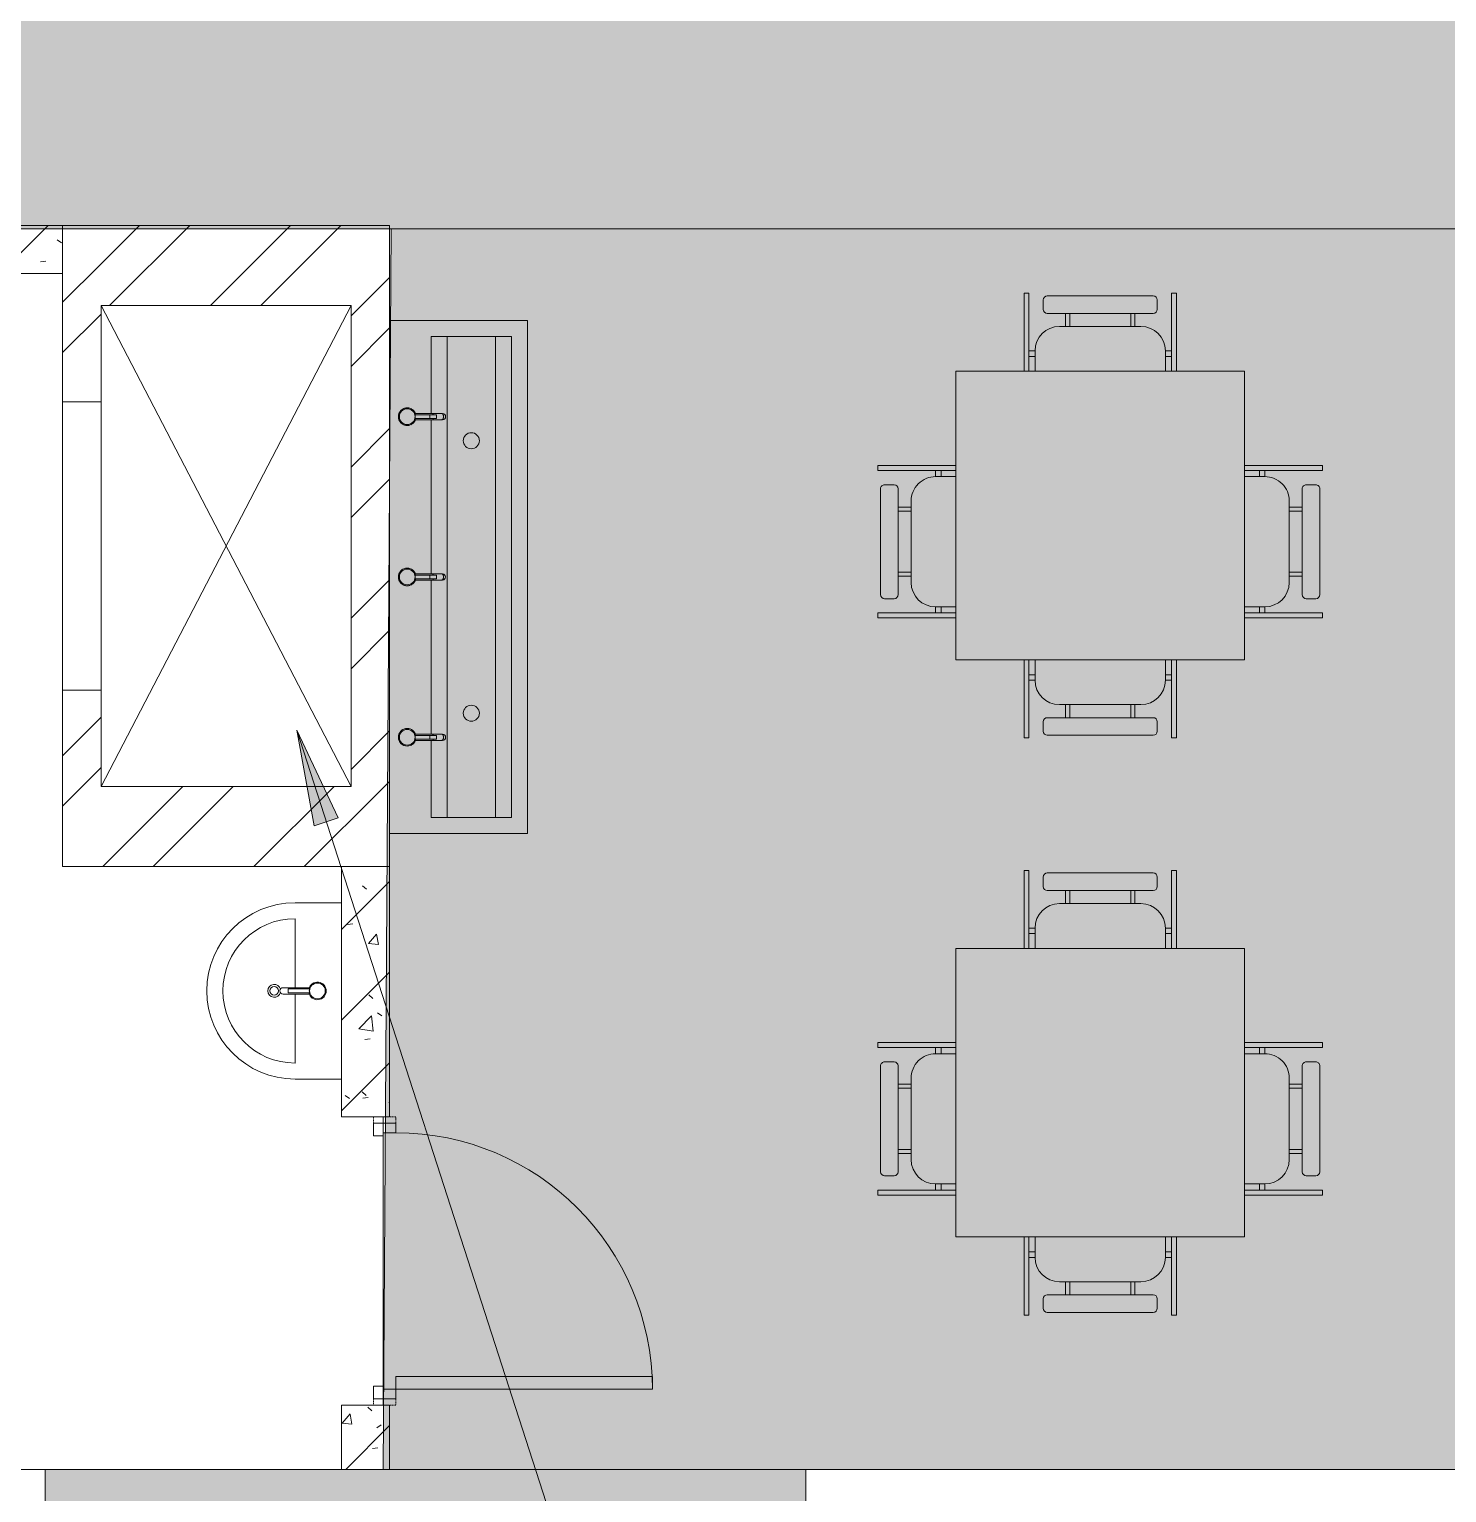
# Model space of a CAD drawing. Header units: millimetres. Extents: x -515342 to 330399, y -224905 to 507333.
# Drawn here: x -354785 to -350362, y 126271 to 130835 of the extents above; entities that cross this region are included whole.
import ezdxf

# ---------------------------------------------------------------- set-up
doc = ezdxf.new("R2010")
doc.units = ezdxf.units.MM
doc.linetypes.add('ASVP_Невидимые', pattern=[5, 3, -2])
doc.linetypes.add('ASVP_Штриховая_ш3 п1_5', pattern=[4.5, 3, -1.5])
doc.layers.get('0').update_dxf_attribs({"lineweight": 0})
for name, color, linetype, lineweight in [('Аннотация', 7, 'Continuous', 0), ('Двери', 7, 'Continuous', 0), ('Линии', 7, 'Continuous', 0), ('Линии разделители', 7, 'ASVP_Штриховая_ш3 п1_5', 0), ('Мебель', 7, 'Continuous', 0), ('Перекрытие', 7, 'Continuous', 0), ('Сантехника', 7, 'Continuous', 0), ('Стены внутренние', 7, 'Continuous', 0), ('Стены несущие', 7, 'Continuous', 0), ('Стены перегородки', 7, 'Continuous', 0), ('экспертиза условные обозначения', 1, 'Continuous', 0)]:
    doc.layers.add(name, color=color, linetype=linetype, lineweight=lineweight)
pattern_1 = [(45, (-374025.76, 123368.6), (-141.4214, 141.4214), [])]
pattern_2 = [(50, (-374025.76, 123368.6), (364.368, -31.8783), [38.1, -419.1]), (355, (-374025.76, 123368.6), (-70.486, 382.113), [30.48, -335.28]), (100.451, (-373995.4, 123365.95), (293.885, 350.2334), [32.38, -356.18]), (46.184, (-374025.76, 123470.2), (542.1585, -84.086), [57.15, -628.65]), (96.636, (-373980.6, 123463.2), (474.805, 494.855), [48.57, -534.27]), (351.184, (-374025.76, 123470.2), (474.81, 494.85), [45.72, -502.92]), (21, (-373974.96, 123444.8), (303.2285, -204.5305), [38.1, -419.1]), (326, (-373974.96, 123444.8), (123.604, 368.376), [30.48, -335.28]), (71.451, (-373949.7, 123427.76), (426.834, 163.843), [32.38, -356.18]), (37.5, (-374025.76, 123368.6), (6.17665, 169.11015), [16.764, -314.452, 16.764, -323.596, -336.55]), (37.5, (-374025.76, 123368.6), (6.17665, 169.11015), [-671.576, 16.764, -319.786]), (7.5, (-374025.76, 123368.6), (133.6389, 200.3615), [16.764, -177.292, 16.764, -306.832, -128.27]), (7.5, (-374025.76, 123368.6), (133.6389, 200.3615), [-517.652, 16.764, -111.506]), (327.5, (-374139.04, 123368.6), (271.1818, -11.4584), [16.764, -110.236, 16.764, -379.476, -525.78]), (327.5, (-374139.04, 123368.6), (271.1818, -11.4584), [-523.24, 16.764, -509.016]), (317.5, (-374189.84, 123368.6), (296.2585, 50.8528), [16.764, -148.336, 16.764, -246.38, -373.38]), (317.5, (-374189.84, 123368.6), (296.2585, 50.8528), [-428.244, 16.764, -356.616])]
pattern_3 = [(45, (-374025.76, 123368.6), (-235.7317, 235.7317), []), (45, (-373868.6, 123368.6), (-235.7317, 235.7317), [])]

# ---------------------------------------------------------------- blocks, each defined once
blk = doc.blocks.new('СД_Люблино_Фасады_rvt-1-О_АР_П_2__3_400_План 2 этажа')
at = {"layer": 'Стены внутренние'}
h = blk.add_hatch(dxfattribs=at)
h.set_pattern_fill('FP_1', color=256, style=0, pattern_type=2)
h.set_pattern_definition([(45, (0, 0), (-224.5064, 224.5064), []), (45, (224.5, 0), (-224.5064, 224.5064), [396.875, -79.375, 3.353, -76.022])])
h.paths.add_polyline_path([(85199, 2475), (85325, 2475), (85325, 2975), (84034.6, 2975), (84034.6, 2475), (84326.5, 2475)])
h.paths.add_polyline_path([(82424.6, 2475), (82424.6, 2975), (80024.6, 2975), (80024.6, 2475), (82145.5, 2475)])
h.paths.add_polyline_path([(77347.1, 2475), (77614.6, 2475), (77614.6, 2975), (76428.8, 2975), (76428.8, 2475), (76474.7, 2475)])
h.paths.add_polyline_path([(73857.5, 2475), (74018.8, 2475), (74018.8, 2975), (71654.3, 2975), (71654.3, 2475), (72112.6, 2475)])
h.paths.add_polyline_path([(69495.3, 2475), (70044.3, 2475), (70044.3, 2975), (68833.2, 2975), (68833.2, 2475)])
h.paths.add_polyline_path([(67223.2, 2475), (67223.2, 2975), (66055, 2975), (66055, 2475), (66878.1, 2475)])
h.paths.add_polyline_path([(64260.8, 2475), (64445, 2475), (64445, 2975), (63279.5, 2975), (63279.5, 2475), (63388.4, 2475)])
h.paths.add_polyline_path([(61643.5, 2475), (61669.5, 2475), (61669.5, 2975), (59270, 2975), (59270, 2475), (61207.3, 2475)])
h.paths.add_polyline_path([(56409, 2475), (56860, 2475), (56860, 2975), (55705, 2975), (55705, 2475)])
h.paths.add_polyline_path([(53295, 2475), (53295, 2975), (52107.5, 2975), (52107.5, 2475), (52919.3, 2475)])
h.paths.add_polyline_path([(49429.6, 2475), (49697.5, 2475), (49697.5, 2975), (48505, 2975), (48505, 2475), (48557.2, 2475)])
h.paths.add_polyline_path([(46095, 2475), (46095, 2975), (44880, 2975), (44880, 2475), (45939.9, 2475)])
h.paths.add_polyline_path([(42450.2, 2475), (42470, 2475), (42470, 2975), (40100.1, 2975), (40100.1, 2475), (41577.8, 2475)])
h.paths.add_polyline_path([(38490.1, 2475), (38490.1, 2975), (37284.2, 2975), (37284.2, 2475), (38088.1, 2475)])
h.paths.add_polyline_path([(35470.8, 2475), (35674.2, 2475), (35674.2, 2975), (34486.9, 2975), (34486.9, 2475), (34598.4, 2475)])
h.paths.add_polyline_path([(32876.9, 2475), (32876.9, 2975), (31722.6, 2975), (31722.6, 2475), (32853.5, 2475)])
h.paths.add_polyline_path([(30112.6, 2475), (30112.6, 2975), (27685.9, 2975), (27685.9, 2475), (29615.4, 2475)])
h.paths.add_polyline_path([(25275.9, 2475), (25275.9, 2975), (24073.4, 2975), (24073.4, 2475), (25001.7, 2475)])
h.paths.add_polyline_path([(21663.4, 2475), (21663.4, 2975), (19290.9, 2975), (19290.9, 2475), (21512, 2475)])
h.paths.add_polyline_path([(17680.9, 2475), (17680.9, 2975), (16335, 2975), (16335, 2475), (17183.8, 2475)])
for p, q in [((17680.9, 2975), (19290.9, 2975)), ((21663.4, 2975), (24073.4, 2975))]:
    blk.add_line(p, q, dxfattribs=at)
at = {"layer": 'Стены несущие'}
for p, q in [((21663.4, 2975), (19290.9, 2975)), ((19290.9, 2975), (19290.9, 2655)), ((21663.4, 2655), (21663.4, 2975))]:
    blk.add_line(p, q, dxfattribs=at)
blk = doc.blocks.new('Стол-Прямоугольный - 900х900 мм-8748101-О_АР_П_2__3_400_План 2 этажа')
at = {"layer": 'Мебель'}
for p, q in [((450, 450), (-450, 450)), ((-450, 450), (-450, -450)), ((450, -450), (450, 450)), ((-450, -450), (450, -450))]:
    blk.add_line(p, q, dxfattribs=at)
blk = doc.blocks.new('Стул-Штабель - Стул-Штабель-V8-О_АР_П_2__3_400_План 2 этажа')
at = {"layer": 'Мебель'}
for p, q in [((-416.6, 108.9), (-416.6, -134.5)), ((-401.3, -134.5), (-401.3, 108.9)), ((-382.2, 108.9), (-382.2, 45.4)), ((24.2, 108.9), (24.2, 45.4)), ((43.2, -134.5), (43.2, 108.9)), ((58.6, 108.9), (58.6, -134.5)), ((-401.3, 45.4), (-401.3, 62.4)), ((-382.2, 62.4), (-401.3, 62.4)), ((-382.2, 45.4), (-382.2, 62.4)), ((24.2, 62.4), (43.2, 62.4)), ((24.2, 45.4), (24.2, 62.4)), ((43.2, 45.4), (43.2, 62.4)), ((-382.2, 45.4), (-401.3, 45.4)), ((24.2, 45.4), (43.2, 45.4)), ((-306, -30.8), (-52, -30.8)), ((-286.9, -30.8), (-286.9, -71.4)), ((-286.9, -30.8), (-274.2, -30.8)), ((-274.2, -30.8), (-274.2, -71.4)), ((-83.8, -30.8), (-83.8, -71.4)), ((-71.1, -30.8), (-83.8, -30.8)), ((-71.1, -30.8), (-71.1, -71.4)), ((-356.8, -84.1), (-356.8, -113.6)), ((-344.1, -71.4), (-13.9, -71.4)), ((-1.2, -84.1), (-1.2, -113.6)), ((-416.6, -134.5), (-401.3, -134.5)), ((-344.1, -126.3), (-13.9, -126.3)), ((58.6, -134.5), (43.2, -134.5))]:
    blk.add_line(p, q, dxfattribs=at)
for centre, radius, start, end in [((-306, 45.4), 76.2, 180, 270), ((-52, 45.4), 76.2, 270, 0), ((-344.1, -84.1), 12.7, 90, 180), ((-13.9, -84.1), 12.7, 360, 90), ((-344.1, -113.6), 12.7, 180, 270), ((-13.9, -113.6), 12.7, 270, 0)]:
    blk.add_arc(centre, radius, start, end, dxfattribs=at)
blk = doc.blocks.new('Стул-Штабель - Стул-Штабель-8767036-О_АР_П_2__3_400_План 2 этажа')
at = {"layer": 'Мебель'}
for p, q in [((-416.6, -108.9), (-416.6, 134.5)), ((-416.6, 134.5), (-401.3, 134.5)), ((-401.3, 134.5), (-401.3, -108.9)), ((-356.8, 84.1), (-356.8, 113.6)), ((-344.1, 126.3), (-13.9, 126.3)), ((-1.2, 84.1), (-1.2, 113.6)), ((43.2, 134.5), (43.2, -108.9)), ((58.6, 134.5), (43.2, 134.5)), ((58.6, -108.9), (58.6, 134.5)), ((-344.1, 71.4), (-13.9, 71.4)), ((-286.9, 30.8), (-286.9, 71.4)), ((-274.2, 30.8), (-274.2, 71.4)), ((-83.8, 30.8), (-83.8, 71.4)), ((-71.1, 30.8), (-71.1, 71.4)), ((-306, 30.8), (-52, 30.8)), ((-286.9, 30.8), (-274.2, 30.8)), ((-71.1, 30.8), (-83.8, 30.8)), ((-401.3, -45.4), (-401.3, -62.4)), ((-382.2, -45.4), (-401.3, -45.4)), ((-382.2, -45.4), (-382.2, -62.4)), ((-382.2, -108.9), (-382.2, -45.4)), ((24.2, -45.4), (24.2, -62.4)), ((24.2, -45.4), (43.2, -45.4)), ((24.2, -108.9), (24.2, -45.4)), ((43.2, -45.4), (43.2, -62.4)), ((-382.2, -62.4), (-401.3, -62.4)), ((24.2, -62.4), (43.2, -62.4))]:
    blk.add_line(p, q, dxfattribs=at)
for centre, radius, start, end in [((-344.1, 113.6), 12.7, 90, 180), ((-13.9, 113.6), 12.7, 360, 90), ((-344.1, 84.1), 12.7, 180, 270), ((-13.9, 84.1), 12.7, 270, 0), ((-306, -45.4), 76.2, 90, 180), ((-52, -45.4), 76.2, 360, 90)]:
    blk.add_arc(centre, radius, start, end, dxfattribs=at)
blk = doc.blocks.new('Стул-Штабель - Стул-Штабель-V9-О_АР_П_2__3_400_План 2 этажа')
at = {"layer": 'Мебель'}
for p, q in [((-416.6, 108.9), (-416.6, -134.5)), ((-401.3, -134.5), (-401.3, 108.9)), ((-382.2, 108.9), (-382.2, 45.4)), ((24.2, 108.9), (24.2, 45.4)), ((43.2, -134.5), (43.2, 108.9)), ((58.6, 108.9), (58.6, -134.5)), ((-401.3, 45.4), (-401.3, 62.4)), ((-382.2, 62.4), (-401.3, 62.4)), ((-382.2, 45.4), (-382.2, 62.4)), ((24.2, 62.4), (43.2, 62.4)), ((24.2, 45.4), (24.2, 62.4)), ((43.2, 45.4), (43.2, 62.4)), ((-382.2, 45.4), (-401.3, 45.4)), ((24.2, 45.4), (43.2, 45.4)), ((-306, -30.8), (-52, -30.8)), ((-286.9, -30.8), (-286.9, -71.4)), ((-286.9, -30.8), (-274.2, -30.8)), ((-274.2, -30.8), (-274.2, -71.4)), ((-83.8, -30.8), (-83.8, -71.4)), ((-71.1, -30.8), (-83.8, -30.8)), ((-71.1, -30.8), (-71.1, -71.4)), ((-356.8, -84.1), (-356.8, -113.6)), ((-344.1, -71.4), (-13.9, -71.4)), ((-1.2, -84.1), (-1.2, -113.6)), ((-416.6, -134.5), (-401.3, -134.5)), ((-344.1, -126.3), (-13.9, -126.3)), ((58.6, -134.5), (43.2, -134.5))]:
    blk.add_line(p, q, dxfattribs=at)
for centre, radius, start, end in [((-306, 45.4), 76.2, 180, 270), ((-52, 45.4), 76.2, 270, 0), ((-344.1, -84.1), 12.7, 90, 180), ((-13.9, -84.1), 12.7, 360, 90), ((-344.1, -113.6), 12.7, 180, 270), ((-13.9, -113.6), 12.7, 270, 0)]:
    blk.add_arc(centre, radius, start, end, dxfattribs=at)
blk = doc.blocks.new('Стул-Штабель - Стул-Штабель-V10-О_АР_П_2__3_400_План 2 этажа')
at = {"layer": 'Мебель'}
for p, q in [((-416.6, -108.9), (-416.6, 134.5)), ((-416.6, 134.5), (-401.3, 134.5)), ((-401.3, 134.5), (-401.3, -108.9)), ((-356.8, 84.1), (-356.8, 113.6)), ((-344.1, 126.3), (-13.9, 126.3)), ((-1.2, 84.1), (-1.2, 113.6)), ((43.2, 134.5), (43.2, -108.9)), ((58.6, 134.5), (43.2, 134.5)), ((58.6, -108.9), (58.6, 134.5)), ((-344.1, 71.4), (-13.9, 71.4)), ((-286.9, 30.8), (-286.9, 71.4)), ((-274.2, 30.8), (-274.2, 71.4)), ((-83.8, 30.8), (-83.8, 71.4)), ((-71.1, 30.8), (-71.1, 71.4)), ((-306, 30.8), (-52, 30.8)), ((-286.9, 30.8), (-274.2, 30.8)), ((-71.1, 30.8), (-83.8, 30.8)), ((-401.3, -45.4), (-401.3, -62.4)), ((-382.2, -45.4), (-401.3, -45.4)), ((-382.2, -45.4), (-382.2, -62.4)), ((-382.2, -108.9), (-382.2, -45.4)), ((24.2, -45.4), (24.2, -62.4)), ((24.2, -45.4), (43.2, -45.4)), ((24.2, -108.9), (24.2, -45.4)), ((43.2, -45.4), (43.2, -62.4)), ((-382.2, -62.4), (-401.3, -62.4)), ((24.2, -62.4), (43.2, -62.4))]:
    blk.add_line(p, q, dxfattribs=at)
for centre, radius, start, end in [((-344.1, 113.6), 12.7, 90, 180), ((-13.9, 113.6), 12.7, 360, 90), ((-344.1, 84.1), 12.7, 180, 270), ((-13.9, 84.1), 12.7, 270, 0), ((-306, -45.4), 76.2, 90, 180), ((-52, -45.4), 76.2, 360, 90)]:
    blk.add_arc(centre, radius, start, end, dxfattribs=at)
blk = doc.blocks.new('Дверь_Деревянная_1 полотно - АР_Дверь_Межкомнатная_800х2000h_полотно__Г_Л-10560739-О_АР_П_2__3_400_План 2 этажа')
at = {"layer": 'Двери', "lineweight": 18}
for p, q in [((400, 895), (360, 895)), ((360, 95), (360, 895)), ((400, 95), (400, 895)), ((-430, 95), (-400, 95)), ((-430, 95), (-430, 25)), ((-400, 55), (-400, 95)), ((360, 95), (400, 95)), ((430, 95), (400, 95)), ((400, 55), (400, 95)), ((430, 95), (430, 25)), ((-400, 55), (-390, 55)), ((-390, 25), (-390, 55)), ((400, 55), (390, 55)), ((390, 25), (390, 55)), ((-430, 25), (-390, 25)), ((430, 25), (390, 25))]:
    blk.add_line(p, q, dxfattribs=at)
at = {"layer": 'Двери', "linetype": 'ASVP_Невидимые', "lineweight": 18}
for p, q in [((-450, 95), (-450, 75)), ((-430, 95), (-450, 95)), ((430, 95), (450, 95)), ((450, 95), (450, 75)), ((-450, 25), (-430, 25)), ((450, 25), (430, 25))]:
    blk.add_line(p, q, dxfattribs=at)
at = {"layer": 'Двери', "lineweight": 18}
blk.add_arc((400, 95), 800, 90, 180, dxfattribs=at)
blk = doc.blocks.new('2D_Раковина - АР_Сантехнические приборы_Раковина 550х420-8920611-О_АР_П_2__3_400_План 2 этажа')
at = {"layer": 'Сантехника'}
for p, q in [((-119.1, 175.6), (-119.1, 256.9)), ((-115.1, 241), (-115.1, 174.6)), ((-103.1, 241), (-115.1, 241)), ((-103.1, 174.6), (-103.1, 241)), ((-99.1, 256.9), (-99.1, 175.6)), ((-384.1, 220), (-384.1, 75)), ((-384.1, 75), (-384.1, 220)), ((-334.1, 220), (-119.1, 220)), ((115.9, 220), (-99.1, 220)), ((165.9, 75), (165.9, 220)), ((165.9, 220), (165.9, 75))]:
    blk.add_line(p, q, dxfattribs=at)
for centre, radius in [((-109.1, 285), 13.3), ((-109.1, 150), 24.5)]:
    blk.add_circle(centre, radius, dxfattribs=at)
for centre, radius, start, end in [((-109.1, 220), 275, 360, 180), ((-109.1, 220), 275, 360, 180), ((-109.1, 220), 225, 0, 180), ((-109.1, 285), 20, 284.1438, 255.8562), ((-109.1, 256.9), 10, 0, 180), ((-109.1, 150), 27.5, 102.6043, 77.3977), ((-109.1, 150), 25.3, 76.2933, 103.7089)]:
    blk.add_arc(centre, radius, start, end, dxfattribs=at)
blk = doc.blocks.new('АР_Раковина коллективная - АР_Раковина коллективная 2-9486707-О_АР_П_2__3_400_План 2 этажа')
at = {"layer": 'Сантехника'}
for p, q in [((20795.1, 6558.5), (20365, 6558.5)), ((20795.1, 4958.5), (20795.1, 6558.5)), ((20495.1, 6508.5), (20745.1, 6508.5)), ((20495.1, 6268.5), (20495.1, 6508.5)), ((20545.1, 5008.5), (20545.1, 6508.5)), ((20695.1, 6508.5), (20695.1, 5008.5)), ((20745.1, 6508.5), (20745.1, 5008.5)), ((20495.1, 5768.5), (20495.1, 6248.6)), ((20495.1, 5268.5), (20495.1, 5748.6)), ((20495.1, 5008.5), (20495.1, 5248.6)), ((20745.1, 5008.5), (20495.1, 5008.5)), ((20365, 4958.5), (20795.1, 4958.5))]:
    blk.add_line(p, q, dxfattribs=at)
for centre, start, end in [((20620.1, 6183.5), 90, 270), ((20620.1, 6183.5), 270, 90), ((20620.1, 5333.5), 90, 270), ((20620.1, 5333.5), 270, 90)]:
    blk.add_arc(centre, 25, start, end, dxfattribs=at)
blk = doc.blocks.new('АР_Смеситель для коллективной раковины_ГОСТ25809-96 - АР_Смеситель_Для умывальника_Однорукояточный-8292415-О_АР_П_2__3_400_План 2 этажа')
at = {"layer": 'Сантехника'}
for p, q in [((20490.4, 5764.5), (20444.7, 5764.5)), ((20444.7, 5752.5), (20490.4, 5752.5)), ((20503.5, 5768.5), (20445.3, 5768.5)), ((20490.3, 5753.5), (20490.3, 5763.5)), ((20511.1, 5764.5), (20490.4, 5764.5)), ((20490.4, 5752.5), (20511.1, 5752.5)), ((20526.2, 5768.5), (20503.5, 5768.5)), ((20511.1, 5763.5), (20511.1, 5764.5)), ((20511.1, 5764.5), (20511.1, 5763.5)), ((20511.1, 5763.5), (20511.1, 5753.5)), ((20511.1, 5753.5), (20511.1, 5752.5)), ((20511.1, 5752.5), (20511.1, 5753.5)), ((20530.1, 5768.5), (20526.2, 5768.5)), ((20445.3, 5748.5), (20503.5, 5748.5)), ((20503.5, 5748.5), (20526.2, 5748.5)), ((20526.2, 5748.5), (20530.1, 5748.5))]:
    blk.add_line(p, q, dxfattribs=at)
for radius, start, end in [(27.5, 90, 270), (27.5, 175.19, 186.6875), (27.5, 135, 168.0226), (27.5, 191.9767, 225), (24.5, 90, 270), (27.5, 113.3113, 126.6872), (27.5, 90, 108.0223), (27.5, 71.9777, 90), (27.5, 11.0769, 90), (24.5, 270, 90), (27.5, 270, 348.9224), (27.5, 53.3128, 66.6887), (27.5, 11.9774, 45), (27.5, 315, 348.0233), (24.5, 10.2298, 15), (24.5, 10.2298, 15), (24.5, 345, 349.7702), (24.5, 345, 349.7702), (27.5, 233.3119, 246.6878), (27.5, 251.9769, 270), (27.5, 270, 288.0231), (27.5, 293.3122, 306.6881)]:
    blk.add_arc((20420.1, 5758.5), radius, start, end, dxfattribs=at)
for start_param, end_param in [(4.712389, 6.283185), (3.141593, 4.712389)]:
    blk.add_ellipse((20530.1, 5758.5), major_axis=(0, 10), ratio=0.965926, start_param=start_param, end_param=end_param, dxfattribs=at)
for points, knots in [([(20444.2, 5763), (20444.2, 5763.3), (20444.1, 5763.8), (20443.9, 5764.4), (20443.8, 5764.8), (20443.8, 5765), (20443.7, 5765.1)], [0.13888889, 0.13888889, 0.13888889, 0.13888889, 0.16666667, 0.19444444, 0.20833333, 0.22222222, 0.22222222, 0.22222222, 0.22222222]), ([(20443.7, 5751.8), (20443.7, 5751.9), (20443.8, 5752), (20443.9, 5752.4), (20444, 5753.1), (20444.1, 5753.7), (20444.2, 5754)], [0.77430556, 0.77430556, 0.77430556, 0.77430556, 0.78298611, 0.79166667, 0.82638889, 0.86111111, 0.86111111, 0.86111111, 0.86111111]), ([(20490.4, 5764.5), (20490.4, 5764.5), (20490.4, 5764.5), (20490.3, 5764.4), (20490.3, 5764.2), (20490.3, 5764), (20490.3, 5763.7), (20490.3, 5763.5)], [0, 0, 0, 0, 0.166667, 0.333333, 0.5, 0.666667, 1, 1, 1, 1]), ([(20490.8, 5752.5), (20490.8, 5752.5), (20490.8, 5752.5), (20490.9, 5752.6), (20490.9, 5752.8), (20490.9, 5753.1), (20490.9, 5753.3), (20490.9, 5753.5)], [0, 0, 0, 0, 0.166667, 0.333333, 0.5, 0.666667, 1, 1, 1, 1]), ([(20499.8, 5753.5), (20500.2, 5752), (20501, 5750.1), (20502.4, 5748.7), (20503.2, 5748.5), (20503.5, 5748.5)], [0.1666667, 0.1666667, 0.1666667, 0.1666667, 0.3333333, 0.4166667, 0.5, 0.5, 0.5, 0.5]), ([(20526.2, 5768.5), (20526.4, 5768.5), (20526.7, 5768.5), (20527.2, 5768.4), (20527.6, 5768.3), (20528.1, 5768.2), (20528.5, 5768), (20529, 5767.8), (20529.4, 5767.5), (20529.8, 5767.2), (20530.2, 5766.8), (20530.7, 5766.3), (20531.1, 5765.8), (20531.6, 5765.1), (20532, 5764.4), (20532.4, 5763.5), (20532.8, 5762.4), (20533.2, 5760.7), (20533.3, 5759.4), (20533.3, 5758.5)], [0.5, 0.5, 0.5, 0.5, 0.5208333, 0.5416667, 0.5625, 0.5833333, 0.6041667, 0.625, 0.6458333, 0.6666667, 0.6875, 0.7083333, 0.75, 0.7708333, 0.7916667, 0.8333333, 0.875, 0.9166667, 1, 1, 1, 1]), ([(20533.3, 5758.5), (20533.3, 5757.6), (20533.2, 5756.3), (20532.8, 5754.7), (20532.4, 5753.5), (20532, 5752.6), (20531.6, 5751.9), (20531.1, 5751.3), (20530.6, 5750.6), (20529.9, 5750), (20529.4, 5749.5), (20529, 5749.3), (20528.5, 5749), (20528.1, 5748.8), (20527.6, 5748.7), (20527.2, 5748.6), (20526.7, 5748.5), (20526.4, 5748.5), (20526.2, 5748.5)], [0, 0, 0, 0, 0.0833333, 0.125, 0.1666667, 0.2083333, 0.2291667, 0.25, 0.2916667, 0.3333333, 0.3541667, 0.375, 0.3958333, 0.4166667, 0.4375, 0.4583333, 0.4791667, 0.5, 0.5, 0.5, 0.5])]:
    blk.add_open_spline(points, degree=3, knots=knots, dxfattribs=at)
for points in [[(20444.8, 5763.5), (20444.8, 5763.6), (20444.8, 5763.8), (20444.8, 5764), (20444.7, 5764.2), (20444.7, 5764.4), (20444.7, 5764.5), (20444.7, 5764.5)], [(20444.7, 5752.5), (20444.7, 5752.6), (20444.7, 5752.6), (20444.7, 5752.8), (20444.8, 5753), (20444.8, 5753.3), (20444.8, 5753.4), (20444.8, 5753.5)], [(20444.8, 5753.5), (20445.2, 5755.2), (20445.5, 5758.5), (20445.2, 5761.8), (20444.8, 5763.5)], [(20445.1, 5764.5), (20445.1, 5764.5), (20445.2, 5764.5), (20445.2, 5764.5)], [(20445.2, 5752.6), (20445.2, 5752.6), (20445.2, 5752.5), (20445.1, 5752.5), (20445.1, 5752.5)], [(20490.3, 5753.5), (20490.3, 5753.3), (20490.3, 5753), (20490.3, 5752.6), (20490.4, 5752.5), (20490.4, 5752.5)], [(20490.9, 5763.5), (20490.9, 5763.7), (20490.9, 5764), (20490.9, 5764.4), (20490.8, 5764.5), (20490.8, 5764.5)], [(20503.5, 5768.5), (20503.2, 5768.5), (20502.4, 5768.3), (20501.4, 5767.3), (20500.5, 5765.7), (20500, 5764.3), (20499.8, 5763.5)]]:
    blk.add_open_spline(points, degree=3, dxfattribs=at)
blk = doc.blocks.new('АР_Смеситель для коллективной раковины_ГОСТ25809-96 - АР_Смеситель_Для умывальника_Однорукояточный-V39-О_АР_П_2__3_400_План 2 этажа')
at = {"layer": 'Сантехника'}
for p, q in [((20490.4, 6264.5), (20444.7, 6264.5)), ((20503.5, 6268.5), (20445.3, 6268.5)), ((20490.3, 6253.5), (20490.3, 6263.5)), ((20511.1, 6264.5), (20490.4, 6264.5)), ((20526.2, 6268.5), (20503.5, 6268.5)), ((20511.1, 6263.5), (20511.1, 6264.5)), ((20511.1, 6264.5), (20511.1, 6263.5)), ((20511.1, 6263.5), (20511.1, 6253.5)), ((20511.1, 6253.5), (20511.1, 6252.5)), ((20511.1, 6252.5), (20511.1, 6253.5)), ((20530.1, 6268.5), (20526.2, 6268.5)), ((20444.7, 6252.5), (20490.4, 6252.5)), ((20445.3, 6248.5), (20503.5, 6248.5)), ((20490.4, 6252.5), (20511.1, 6252.5)), ((20503.5, 6248.5), (20526.2, 6248.5)), ((20526.2, 6248.5), (20530.1, 6248.5))]:
    blk.add_line(p, q, dxfattribs=at)
for radius, start, end in [(27.5, 90, 270), (27.5, 173.3116, 186.6875), (27.5, 135, 168.0226), (24.5, 90, 270), (27.5, 113.3113, 126.6872), (27.5, 90, 108.0223), (27.5, 71.9777, 90), (27.5, 11.0769, 90), (24.5, 270, 90), (27.5, 270, 348.9224), (27.5, 53.3128, 66.6887), (27.5, 11.9774, 45), (24.5, 10.2298, 15), (24.5, 10.2298, 15), (24.5, 345, 349.7702), (24.5, 345, 349.7702), (27.5, 191.9767, 225), (27.5, 233.3119, 246.6878), (27.5, 251.9769, 270), (27.5, 270, 288.0231), (27.5, 293.3122, 306.6881), (27.5, 315, 348.0233)]:
    blk.add_arc((20420.1, 6258.5), radius, start, end, dxfattribs=at)
for start_param, end_param in [(4.712389, 6.240352), (3.184426, 4.712389)]:
    blk.add_ellipse((20530.1, 6258.5), major_axis=(0, 10), ratio=0.965926, start_param=start_param, end_param=end_param, dxfattribs=at)
for points, knots in [([(20444.2, 6263), (20444.2, 6263.3), (20444.1, 6263.8), (20443.9, 6264.4), (20443.8, 6264.8), (20443.8, 6265), (20443.7, 6265.1)], [0.13888889, 0.13888889, 0.13888889, 0.13888889, 0.16666667, 0.19444444, 0.20833333, 0.22222222, 0.22222222, 0.22222222, 0.22222222]), ([(20443.7, 6251.8), (20443.7, 6251.9), (20443.8, 6252), (20443.9, 6252.4), (20444, 6253.1), (20444.1, 6253.7), (20444.2, 6254)], [0.77430556, 0.77430556, 0.77430556, 0.77430556, 0.78298611, 0.79166667, 0.82638889, 0.86111111, 0.86111111, 0.86111111, 0.86111111]), ([(20490.4, 6264.5), (20490.4, 6264.5), (20490.4, 6264.5), (20490.3, 6264.4), (20490.3, 6264.2), (20490.3, 6264), (20490.3, 6263.7), (20490.3, 6263.5)], [0, 0, 0, 0, 0.166667, 0.333333, 0.5, 0.666667, 1, 1, 1, 1]), ([(20490.8, 6252.5), (20490.8, 6252.5), (20490.8, 6252.5), (20490.9, 6252.6), (20490.9, 6252.8), (20490.9, 6253.1), (20490.9, 6253.3), (20490.9, 6253.5)], [0, 0, 0, 0, 0.166667, 0.333333, 0.5, 0.666667, 1, 1, 1, 1]), ([(20499.8, 6253.5), (20500.2, 6252), (20501, 6250.1), (20502.4, 6248.7), (20503.2, 6248.5), (20503.5, 6248.5)], [0.1666667, 0.1666667, 0.1666667, 0.1666667, 0.3333333, 0.4166667, 0.5, 0.5, 0.5, 0.5]), ([(20526.2, 6268.5), (20526.4, 6268.5), (20526.7, 6268.5), (20527.2, 6268.4), (20527.6, 6268.3), (20528.1, 6268.2), (20528.5, 6268), (20529, 6267.8), (20529.4, 6267.5), (20529.8, 6267.2), (20530.2, 6266.8), (20530.7, 6266.3), (20531.1, 6265.8), (20531.6, 6265.1), (20532, 6264.4), (20532.4, 6263.5), (20532.8, 6262.4), (20533.2, 6260.7), (20533.3, 6259.4), (20533.3, 6258.5)], [0.5, 0.5, 0.5, 0.5, 0.5208333, 0.5416667, 0.5625, 0.5833333, 0.6041667, 0.625, 0.6458333, 0.6666667, 0.6875, 0.7083333, 0.75, 0.7708333, 0.7916667, 0.8333333, 0.875, 0.9166667, 1, 1, 1, 1]), ([(20533.3, 6258.5), (20533.3, 6257.6), (20533.2, 6256.3), (20532.8, 6254.7), (20532.4, 6253.5), (20532, 6252.6), (20531.6, 6251.9), (20531.1, 6251.3), (20530.6, 6250.6), (20529.9, 6250), (20529.4, 6249.5), (20529, 6249.3), (20528.5, 6249), (20528.1, 6248.8), (20527.6, 6248.7), (20527.2, 6248.6), (20526.7, 6248.5), (20526.4, 6248.5), (20526.2, 6248.5)], [0, 0, 0, 0, 0.0833333, 0.125, 0.1666667, 0.2083333, 0.2291667, 0.25, 0.2916667, 0.3333333, 0.3541667, 0.375, 0.3958333, 0.4166667, 0.4375, 0.4583333, 0.4791667, 0.5, 0.5, 0.5, 0.5])]:
    blk.add_open_spline(points, degree=3, knots=knots, dxfattribs=at)
for points in [[(20444.8, 6263.5), (20444.8, 6263.6), (20444.8, 6263.8), (20444.8, 6264), (20444.7, 6264.2), (20444.7, 6264.4), (20444.7, 6264.5), (20444.7, 6264.5)], [(20444.7, 6252.5), (20444.7, 6252.6), (20444.7, 6252.6), (20444.7, 6252.8), (20444.8, 6253), (20444.8, 6253.3), (20444.8, 6253.4), (20444.8, 6253.5)], [(20444.8, 6253.5), (20445.2, 6255.2), (20445.5, 6258.5), (20445.2, 6261.8), (20444.8, 6263.5)], [(20445.1, 6264.5), (20445.1, 6264.5), (20445.2, 6264.5), (20445.2, 6264.5)], [(20490.3, 6253.5), (20490.3, 6253.3), (20490.3, 6253), (20490.3, 6252.6), (20490.4, 6252.5), (20490.4, 6252.5)], [(20490.9, 6263.5), (20490.9, 6263.7), (20490.9, 6264), (20490.9, 6264.4), (20490.8, 6264.5), (20490.8, 6264.5)], [(20503.5, 6268.5), (20503.2, 6268.5), (20502.4, 6268.3), (20501.4, 6267.3), (20500.5, 6265.7), (20500, 6264.3), (20499.8, 6263.5)], [(20445.2, 6252.6), (20445.2, 6252.6), (20445.2, 6252.5), (20445.1, 6252.5), (20445.1, 6252.5)]]:
    blk.add_open_spline(points, degree=3, dxfattribs=at)

msp = doc.modelspace()

# ---------------------------------------------------------------- hatches: boundary and pattern name
at = {"layer": 'Аннотация'}
msp.add_hatch(color=256, dxfattribs=at).paths.add_polyline_path([(-353950.5295, 128649.0137), (-353895.8653, 128351.4037), (-353820.7008, 128375.6927)])
at = {"layer": 'Стены внутренние'}
h = msp.add_hatch(dxfattribs=at)
h.set_pattern_fill('FP_2', color=256, style=0, pattern_type=2)
h.set_pattern_definition(pattern_1)
h.paths.add_polyline_path([(-357748.291, 130073.6058), (-356630.759, 130073.6058), (-356630.759, 130223.6058), (-357830.759, 130223.6058), (-357830.759, 130073.6058)])
h.paths.add_polyline_path([(-355730.759, 130073.6058), (-354680.759, 130073.6058), (-354680.759, 130223.6058), (-355730.759, 130223.6058)])
h = msp.add_hatch(dxfattribs=at)
h.set_pattern_fill('FP_3', color=256, style=0, pattern_type=2)
h.set_pattern_definition(pattern_2)
h.paths.add_polyline_path([(-357748.291, 130073.6058), (-356630.759, 130073.6058), (-356630.759, 130223.6058), (-357830.759, 130223.6058), (-357830.759, 130073.6058)])
h.paths.add_polyline_path([(-355730.759, 130073.6058), (-354680.759, 130073.6058), (-354680.759, 130223.6058), (-355730.759, 130223.6058)])
h = msp.add_hatch(dxfattribs=at)
h.set_pattern_fill('FP_5', color=256, style=0, pattern_type=2)
h.set_pattern_definition(pattern_3)
h.paths.add_polyline_path([(-354680.759, 128473.6058), (-354560.759, 128473.6058), (-354560.759, 128773.6058), (-354680.759, 128773.6058), (-354680.759, 128477.4999)])
h.paths.add_polyline_path([(-354680.759, 129673.6058), (-354560.759, 129673.6058), (-354560.759, 130223.6058), (-354680.759, 130223.6058)])
h = msp.add_hatch(dxfattribs=at)
h.set_pattern_fill('FP_5', color=256, style=0, pattern_type=2)
h.set_pattern_definition(pattern_3)
h.paths.add_polyline_path([(-354560.759, 129973.6058), (-353780.759, 129973.6058), (-353780.759, 130223.6058), (-354560.759, 130223.6058)])
h = msp.add_hatch(dxfattribs=at)
h.set_pattern_fill('FP_5', color=256, style=0, pattern_type=2)
h.set_pattern_definition(pattern_3)
h.paths.add_polyline_path([(-353780.759, 128473.6058), (-353660.759, 128473.6058), (-353660.759, 130223.6058), (-353780.759, 130223.6058), (-353780.759, 128477.4999)])
h = msp.add_hatch(dxfattribs=at)
h.set_pattern_fill('FP_5', color=256, style=0, pattern_type=2)
h.set_pattern_definition(pattern_3)
h.paths.add_polyline_path([(-354680.759, 128223.6058), (-353660.759, 128223.6058), (-353660.759, 128473.6058), (-354680.759, 128473.6058)])
h = msp.add_hatch(dxfattribs=at)
h.set_pattern_fill('FP_2', color=256, style=0, pattern_type=2)
h.set_pattern_definition(pattern_1)
h.paths.add_polyline_path([(-353810.759, 126343.5459), (-353660.759, 126343.5459), (-353660.759, 126543.6058), (-353810.759, 126543.6058)])
h.paths.add_polyline_path([(-353660.759, 127443.6058), (-353660.759, 128223.6058), (-353810.759, 128223.6058), (-353810.759, 127443.6058)])
h = msp.add_hatch(dxfattribs=at)
h.set_pattern_fill('FP_3', color=256, style=0, pattern_type=2)
h.set_pattern_definition(pattern_2)
h.paths.add_polyline_path([(-353810.759, 126343.5459), (-353660.759, 126343.5459), (-353660.759, 126543.6058), (-353810.759, 126543.6058)])
h.paths.add_polyline_path([(-353660.759, 127443.6058), (-353660.759, 128223.6058), (-353810.759, 128223.6058), (-353810.759, 127443.6058)])
at = {"layer": 'экспертиза условные обозначения'}
h = msp.add_hatch(dxfattribs=at)
h.set_pattern_fill('GRASS', color=3, scale=24)
h.set_pattern_definition([(90, (-374753.14, -34405.7), (-431.0523, 431.0523), [114.3, -747.8046]), (45, (-374753.14, -34405.7), (-431.0523, 431.0523), [114.3, -495.3]), (135, (-374753.14, -34405.7), (-431.0523, -431.0523), [114.3, -495.3])])
h.paths.add_polyline_path([(-373830.759, 132368.6058), (-325040.759, 132348.6058), (-325040.759, 130213.3459), (-340479.8297, 130213.3459), (-345063.8869, 130193.0459), (-345064.5234, 126343.5459), (-353680.6329, 126343.5459), (-353655.2438, 130213.3459), (-357950.759, 130213.3459), (-357950.759, 129963.6058), (-360145.759, 129963.6058), (-361820.759, 129963.6058), (-361820.759, 126768.5459), (-363270.759, 126768.5459), (-363270.759, 129963.6058), (-368108.7107, 129963.6058), (-368108.7107, 129573.6058), (-367956.5149, 129573.6058), (-367956.5149, 123573.6058), (-371280.759, 123573.6058), (-371280.759, 129573.6058), (-370185.759, 129573.6058), (-370185.759, 129963.6058), (-373830.759, 129963.6058)])

# ---------------------------------------------------------------- linework, layer by layer
at = {"layer": 'Аннотация'}
for p, q in [((-353950.5295, 128649.0137), (-353895.8653, 128351.4037)), ((-353820.7008, 128375.6927), (-353950.5295, 128649.0137)), ((-353950.5295, 128649.0137), (-352473.3764, 124077.8237)), ((-353895.8653, 128351.4037), (-353820.7008, 128375.6927))]:
    msp.add_line(p, q, dxfattribs=at)
at = {"layer": 'Линии'}
for p, q in [((-354560.759, 128473.6058), (-353780.759, 129973.6058)), ((-354560.759, 129973.6058), (-353780.759, 128473.6058))]:
    msp.add_line(p, q, dxfattribs=at)
at = {"layer": 'Линии разделители'}
msp.add_line((-342690.759, 130213.3459), (-353660.759, 130213.3459), dxfattribs=at)
at = {"layer": 'Перекрытие'}
for p, q in [((-353660.759, 130213.3459), (-342690.759, 130213.3459)), ((-353680.759, 126543.6058), (-353680.759, 127443.6058))]:
    msp.add_line(p, q, dxfattribs=at)
at = {"layer": 'Стены внутренние'}
for p, q in [((-354680.759, 128773.6058), (-354680.759, 129673.6058)), ((-354560.759, 129673.6058), (-354560.759, 128773.6058))]:
    msp.add_line(p, q, dxfattribs=at)
at = {"layer": 'Стены перегородки'}
for p, q in [((-353660.759, 130223.6058), (-355730.759, 130223.6058)), ((-354680.759, 130223.6058), (-354680.759, 129673.6058)), ((-353660.759, 127443.6058), (-353660.759, 130223.6058)), ((-355730.759, 130073.6058), (-354680.759, 130073.6058)), ((-354560.759, 129673.6058), (-354560.759, 129973.6058)), ((-354560.759, 129973.6058), (-353780.759, 129973.6058)), ((-353780.759, 129973.6058), (-353780.759, 128473.6058)), ((-354680.759, 129673.6058), (-354560.759, 129673.6058)), ((-354560.759, 128773.6058), (-354680.759, 128773.6058)), ((-354680.759, 128773.6058), (-354680.759, 128223.6058)), ((-354560.759, 128473.6058), (-354560.759, 128773.6058)), ((-353780.759, 128473.6058), (-354560.759, 128473.6058)), ((-354680.759, 128223.6058), (-353660.759, 128223.6058)), ((-353810.759, 128223.6058), (-353810.759, 127443.6058)), ((-353810.759, 127443.6058), (-353660.759, 127443.6058)), ((-353660.759, 126543.6058), (-353810.759, 126543.6058)), ((-353810.759, 126543.6058), (-353810.759, 126343.5459)), ((-353660.759, 126343.5459), (-353660.759, 126543.6058)), ((-353810.759, 126343.5459), (-353660.759, 126343.5459))]:
    msp.add_line(p, q, dxfattribs=at)
at = {"layer": 'экспертиза условные обозначения', "color": 3}
msp.add_lwpolyline([(-325040.759, 130213.3459), (-340479.8297, 130213.3459), (-345063.8869, 130193.0459), (-345064.5234, 126343.5459), (-353680.6329, 126343.5459), (-353655.2438, 130213.3459), (-357950.759, 130213.3459), (-357950.759, 129963.6058), (-360145.759, 129963.6058), (-361820.759, 129963.6058), (-361820.759, 126768.5459), (-363270.759, 126768.5459), (-363270.759, 129963.6058), (-368108.7107, 129963.6058), (-368108.7107, 129573.6058), (-367956.5149, 129573.6058), (-367956.5149, 123573.6058), (-371280.759, 123573.6058), (-371280.759, 129573.6058), (-370185.759, 129573.6058), (-370185.759, 129963.6058), (-373830.759, 129963.6058), (-373830.759, 132368.6058)], dxfattribs=at)

# ---------------------------------------------------------------- block references
msp.add_blockref('СД_Люблино_Фасады_rvt-1-О_АР_П_2__3_400_План 2 этажа', (-374025.759, 123368.6058))
at = {"layer": 'Двери', "rotation": 269.9999999999998}
msp.add_blockref('Дверь_Деревянная_1 полотно - АР_Дверь_Межкомнатная_800х2000h_полотно__Г_Л-10560739-О_АР_П_2__3_400_План 2 этажа', (-353735.759, 126993.6058), dxfattribs=at)
at = {"layer": 'Мебель'}
for name, p in [('Стул-Штабель - Стул-Штабель-V10-О_АР_П_2__3_400_План 2 этажа', (-351264.6167, 129877.5377)), ('Стол-Прямоугольный - 900х900 мм-8748101-О_АР_П_2__3_400_План 2 этажа', (-351443.6659, 129318.6058)), ('Стул-Штабель - Стул-Штабель-V9-О_АР_П_2__3_400_План 2 этажа', (-351264.6167, 128759.6739)), ('Стул-Штабель - Стул-Штабель-V10-О_АР_П_2__3_400_План 2 этажа', (-351264.6167, 128077.5377)), ('Стол-Прямоугольный - 900х900 мм-8748101-О_АР_П_2__3_400_План 2 этажа', (-351443.6659, 127518.6058)), ('Стул-Штабель - Стул-Штабель-V9-О_АР_П_2__3_400_План 2 этажа', (-351264.6167, 126959.6739))]:
    msp.add_blockref(name, p, dxfattribs=at)
for name, p, rotation in [('Стул-Штабель - Стул-Штабель-8767036-О_АР_П_2__3_400_План 2 этажа', (-352002.5973, 129416.0397), 89.99999999999972), ('Стул-Штабель - Стул-Штабель-V8-О_АР_П_2__3_400_План 2 этажа', (-350884.7344, 129416.0397), 89.99999999999993), ('Стул-Штабель - Стул-Штабель-8767036-О_АР_П_2__3_400_План 2 этажа', (-352002.5973, 127616.0397), 89.99999999999972), ('Стул-Штабель - Стул-Штабель-V8-О_АР_П_2__3_400_План 2 этажа', (-350884.7344, 127616.0397), 89.99999999999993)]:
    msp.add_blockref(name, p, dxfattribs=dict(at, rotation=rotation))
at = {"layer": 'Сантехника'}
for name, p in [('АР_Раковина коллективная - АР_Раковина коллективная 2-9486707-О_АР_П_2__3_400_План 2 этажа', (-374025.759, 123368.6058)), ('АР_Смеситель для коллективной раковины_ГОСТ25809-96 - АР_Смеситель_Для умывальника_Однорукояточный-V39-О_АР_П_2__3_400_План 2 этажа', (-374025.759, 123368.6058)), ('АР_Смеситель для коллективной раковины_ГОСТ25809-96 - АР_Смеситель_Для умывальника_Однорукояточный-8292415-О_АР_П_2__3_400_План 2 этажа', (-374025.759, 123368.6058)), ('АР_Смеситель для коллективной раковины_ГОСТ25809-96 - АР_Смеситель_Для умывальника_Однорукояточный-V39-О_АР_П_2__3_400_План 2 этажа', (-374025.759, 122368.6058))]:
    msp.add_blockref(name, p, dxfattribs=at)
at = {"layer": 'Сантехника', "rotation": 89.99999999999982}
msp.add_blockref('2D_Раковина - АР_Сантехнические приборы_Раковина 550х420-8920611-О_АР_П_2__3_400_План 2 этажа', (-353735.759, 127945.2434), dxfattribs=at)

doc.saveas('drawing.dxf')
